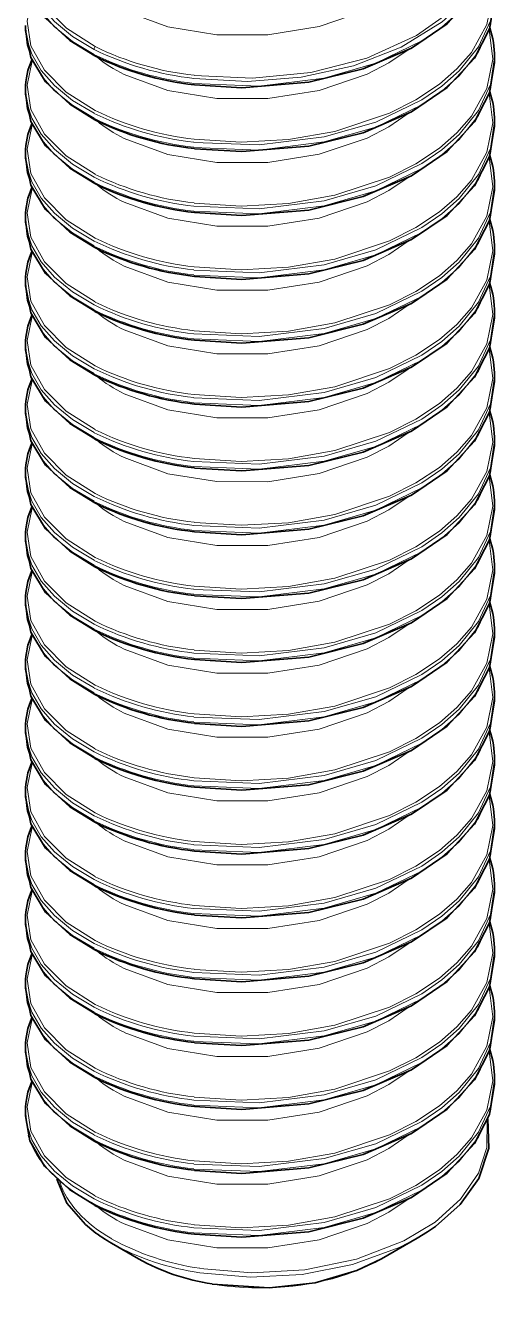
# Model space of a CAD drawing. Extents: x 145 to 857, y 42 to 790.
# Drawn here: x 744.11 to 747.11, y 746.05 to 754.18 of the extents above; entities that cross this region are included whole.
import ezdxf

# ---------------------------------------------------------------- set-up
doc = ezdxf.new("R2010")
doc.units = 0

msp = doc.modelspace()

# ---------------------------------------------------------------- linework, layer by layer
at = {"color": 7, "lineweight": 35, "ltscale": 0.000802612}
for p, q in [((744.1069, 754.1464), (744.1069, 754.1785)), ((747.1069, 753.9423), (747.1069, 753.9744)), ((747.1069, 753.534), (747.1069, 753.5661)), ((747.1069, 753.1257), (747.1069, 753.1578)), ((744.1069, 752.9216), (744.1069, 752.9537)), ((744.1069, 752.5134), (744.1069, 752.5455)), ((744.1069, 752.1051), (744.1069, 752.1372)), ((747.1069, 751.901), (747.1069, 751.9331)), ((744.1069, 750.8804), (744.1069, 750.9125)), ((747.1069, 750.6763), (747.1069, 750.7084)), ((747.1069, 750.268), (747.1069, 750.3001)), ((747.1069, 749.8597), (747.1069, 749.8918)), ((744.1069, 749.6556), (744.1069, 749.6877)), ((744.1069, 749.2474), (744.1069, 749.2795)), ((744.1069, 748.8391), (744.1069, 748.8712)), ((747.1069, 748.635), (747.1069, 748.6671)), ((744.1069, 748.4309), (744.1069, 748.463)), ((744.1069, 748.0226), (744.1069, 748.0547)), ((744.1069, 747.6144), (744.1069, 747.6465)), ((747.1069, 747.4103), (747.1069, 747.4424))]:
    msp.add_line(p, q, dxfattribs=at)
at = {"color": 7, "lineweight": 35, "ltscale": 0.000804138}
for p, q in [((744.1069, 753.7381), (744.1069, 753.7703)), ((744.1069, 753.3298), (744.1069, 753.362)), ((747.1069, 752.7175), (747.1069, 752.7496)), ((747.1069, 752.3092), (747.1069, 752.3414)), ((744.1069, 751.6968), (744.1069, 751.729)), ((747.1069, 751.4927), (747.1069, 751.5249)), ((744.1069, 751.2886), (744.1069, 751.3207)), ((747.1069, 751.0845), (747.1069, 751.1166)), ((744.1069, 750.4721), (744.1069, 750.5043)), ((744.1069, 750.0638), (744.1069, 750.096)), ((747.1069, 749.4515), (747.1069, 749.4836)), ((747.1069, 749.0432), (747.1069, 749.0754)), ((747.1069, 748.2267), (747.1069, 748.2589)), ((747.1069, 747.8185), (747.1069, 747.8506)), ((744.1069, 747.2061), (744.1069, 747.2383))]:
    msp.add_line(p, q, dxfattribs=at)
at = {"color": 7, "lineweight": 35, "ltscale": 0.001939}
msp.add_line((746.6124, 746.4249), (746.6785, 746.4655), dxfattribs=at)
at = {"color": 7, "lineweight": 35, "ltscale": 0.004958}
msp.add_line((744.8298, 746.293), (744.6581, 746.3922), dxfattribs=at)
at = {"color": 7, "lineweight": 35, "ltscale": 0.006595}
msp.add_line((746.384, 746.293), (746.6124, 746.4249), dxfattribs=at)
at = {"color": 7, "lineweight": 13}
for points in [[(745.1865, 753.8591), (745.5583, 753.8411), (745.9322, 753.8777), (746.2891, 753.9691), (746.6078, 754.1136), (746.8091, 754.2557), (746.9645, 754.4229), (747.0632, 754.6091), (747.0967, 754.7886), (747.0734, 754.9689)], [(744.5533, 754.0436), (744.3684, 754.1609), (744.2278, 754.3004), (744.1417, 754.4565), (744.1171, 754.6124), (744.1501, 754.7678)], [(745.1846, 753.8392), (745.5263, 753.8206), (745.871, 753.8478), (746.204, 753.921), (746.5101, 754.0393), (746.7726, 754.2016), (746.8876, 754.3044), (746.9812, 754.4171), (747.0433, 754.5224), (747.085, 754.6323), (747.1069, 754.7908)], [(747.1069, 754.7587), (747.0806, 754.585), (747.0035, 754.4185), (746.8808, 754.2654), (746.7699, 754.1674), (746.6422, 754.0795), (746.3472, 753.937), (746.0167, 753.8416), (745.601, 753.7904), (745.1846, 753.8071)], [(744.5469, 754.025), (744.4085, 754.1078), (744.2917, 754.2029), (744.2073, 754.2991), (744.1473, 754.4023), (744.1171, 754.4937), (744.1069, 754.5867)], [(744.5456, 753.9936), (744.4074, 754.0764), (744.2909, 754.1716), (744.2069, 754.2675), (744.1472, 754.3704), (744.1171, 754.4617), (744.1069, 754.5546)], [(747.0734, 754.5606), (747.0964, 754.3715), (747.0569, 754.1838), (746.9584, 754.0064), (746.8658, 753.9), (746.7538, 753.8027), (746.6031, 753.7026), (746.4344, 753.6176), (746.086, 753.5014), (745.7893, 753.4489), (745.4863, 753.432), (745.1865, 753.4508)], [(744.5533, 753.6354), (744.3683, 753.7528), (744.2277, 753.8925), (744.1416, 754.0487), (744.1171, 754.2048), (744.1505, 754.3602)], [(744.7376, 754.2729), (745.0176, 754.1704), (745.3313, 754.1194), (745.6577, 754.1193), (745.9858, 754.171), (746.2927, 754.2752), (746.4312, 754.3469), (746.5552, 754.4314)], [(747.1069, 754.3826), (747.0806, 754.2089), (747.0035, 754.0424), (746.8808, 753.8892), (746.7699, 753.7912), (746.6422, 753.7033), (746.3472, 753.5609), (746.0167, 753.4655), (745.601, 753.4142), (745.1846, 753.431)], [(747.1069, 754.3505), (747.0806, 754.1768), (747.0035, 754.0103), (746.8808, 753.8571), (746.7699, 753.7591), (746.6422, 753.6712), (746.3472, 753.5287), (746.0167, 753.4333), (745.601, 753.3821), (745.1846, 753.3989)], [(744.5469, 753.6168), (744.4085, 753.6996), (744.2917, 753.7947), (744.2073, 753.8909), (744.1473, 753.994), (744.1171, 754.0854), (744.1069, 754.1785)], [(744.5456, 753.5853), (744.4074, 753.6682), (744.2909, 753.7633), (744.2069, 753.8593), (744.1472, 753.9622), (744.1171, 754.0534), (744.1069, 754.1464)], [(747.0734, 754.1523), (747.0964, 753.9633), (747.0569, 753.7756), (746.9584, 753.5981), (746.8658, 753.4918), (746.7538, 753.3944), (746.6031, 753.2944), (746.4344, 753.2094), (746.086, 753.0931), (745.7893, 753.0406), (745.4863, 753.0238), (745.1865, 753.0426)], [(744.5533, 753.2272), (744.3683, 753.3445), (744.2277, 753.4843), (744.1416, 753.6404), (744.1171, 753.7965), (744.1505, 753.952)], [(744.7376, 753.8646), (745.0176, 753.7622), (745.3313, 753.7112), (745.6577, 753.7111), (745.9858, 753.7627), (746.2927, 753.8669), (746.4312, 753.9387), (746.5552, 754.0231)], [(747.1069, 753.9744), (747.0806, 753.8006), (747.0035, 753.6342), (746.8808, 753.481), (746.7699, 753.3829), (746.6422, 753.295), (746.3472, 753.1526), (746.0167, 753.0572), (745.601, 753.006), (745.1846, 753.0228)], [(747.1069, 753.9423), (747.0806, 753.7685), (747.0035, 753.602), (746.8808, 753.4489), (746.7699, 753.3508), (746.6422, 753.2629), (746.3472, 753.1205), (746.0167, 753.025), (745.601, 752.9739), (745.1846, 752.9906)], [(744.5469, 753.2086), (744.4085, 753.2913), (744.2917, 753.3864), (744.2073, 753.4826), (744.1473, 753.5858), (744.1171, 753.6771), (744.1069, 753.7703)], [(744.5456, 753.1771), (744.4074, 753.2599), (744.2909, 753.3551), (744.2069, 753.451), (744.1472, 753.554), (744.1171, 753.6451), (744.1069, 753.7381)], [(747.0734, 753.7441), (747.0964, 753.5551), (747.0569, 753.3673), (746.9584, 753.1899), (746.8658, 753.0835), (746.7538, 752.9862), (746.6031, 752.8862), (746.4344, 752.8011), (746.086, 752.6849), (745.7893, 752.6324), (745.4863, 752.6155), (745.1865, 752.6343)], [(744.5533, 752.8189), (744.3683, 752.9363), (744.2277, 753.076), (744.1416, 753.2322), (744.1171, 753.3883), (744.1505, 753.5438)], [(744.7376, 753.4564), (745.0176, 753.3539), (745.3313, 753.3029), (745.6577, 753.3029), (745.9858, 753.3545), (746.2927, 753.4587), (746.4312, 753.5305), (746.5552, 753.6149)], [(747.1069, 753.5661), (747.0806, 753.3923), (747.0035, 753.2259), (746.8808, 753.0728), (746.7699, 752.9747), (746.6422, 752.8868), (746.3472, 752.7444), (746.0167, 752.6489), (745.601, 752.5978), (745.1846, 752.6145)], [(747.1069, 753.534), (747.0806, 753.3602), (747.0035, 753.1937), (746.8808, 753.0406), (746.7699, 752.9426), (746.6422, 752.8547), (746.3472, 752.7123), (746.0167, 752.6168), (745.601, 752.5657), (745.1846, 752.5824)], [(744.5469, 752.8003), (744.4085, 752.8831), (744.2917, 752.9781), (744.2073, 753.0743), (744.1473, 753.1776), (744.1171, 753.2689), (744.1069, 753.362)], [(744.5456, 752.7689), (744.4074, 752.8517), (744.2909, 752.9468), (744.2069, 753.0428), (744.1472, 753.1457), (744.1171, 753.2369), (744.1069, 753.3298)], [(747.0734, 753.3359), (747.0964, 753.1468), (747.0569, 752.959), (746.9584, 752.7817), (746.8658, 752.6752), (746.7538, 752.5779), (746.6031, 752.4779), (746.4344, 752.3928), (746.086, 752.2767), (745.7893, 752.2242), (745.4863, 752.2073), (745.1865, 752.2261)], [(744.5533, 752.4106), (744.3683, 752.5281), (744.2277, 752.6677), (744.1416, 752.824), (744.1171, 752.98), (744.1505, 753.1355)], [(744.7376, 753.0482), (745.0176, 752.9457), (745.3313, 752.8947), (745.6577, 752.8946), (745.9858, 752.9462), (746.2927, 753.0504), (746.4312, 753.1222), (746.5552, 753.2067)], [(747.1069, 753.1578), (747.0806, 752.9841), (747.0035, 752.8176), (746.8808, 752.6645), (746.7699, 752.5665), (746.6422, 752.4786), (746.3472, 752.3362), (746.0167, 752.2407), (745.601, 752.1895), (745.1846, 752.2063)], [(747.1069, 753.1257), (747.0806, 752.952), (747.0035, 752.7855), (746.8808, 752.6323), (746.7699, 752.5343), (746.6422, 752.4465), (746.3472, 752.304), (746.0167, 752.2086), (745.601, 752.1574), (745.1846, 752.1741)], [(744.5469, 752.392), (744.4085, 752.4749), (744.2917, 752.5699), (744.2073, 752.6661), (744.1473, 752.7693), (744.1171, 752.8606), (744.1069, 752.9537)], [(744.5456, 752.3606), (744.4074, 752.4435), (744.2909, 752.5386), (744.2069, 752.6345), (744.1472, 752.7374), (744.1171, 752.8286), (744.1069, 752.9216)], [(747.0734, 752.9276), (747.0964, 752.7385), (747.0569, 752.5508), (746.9584, 752.3734), (746.8658, 752.267), (746.7538, 752.1697), (746.6031, 752.0696), (746.4344, 751.9846), (746.086, 751.8684), (745.7893, 751.8159), (745.4863, 751.799), (745.1865, 751.8179)], [(744.7376, 752.6399), (745.0176, 752.5374), (745.3313, 752.4865), (745.6577, 752.4863), (745.9858, 752.538), (746.2927, 752.6422), (746.4312, 752.7139), (746.5552, 752.7984)], [(747.1069, 752.7496), (747.0806, 752.5759), (747.0035, 752.4094), (746.8808, 752.2562), (746.7699, 752.1582), (746.6422, 752.0703), (746.3472, 751.9279), (746.0167, 751.8325), (745.601, 751.7812), (745.1846, 751.798)], [(744.5533, 752.0024), (744.3683, 752.1198), (744.2277, 752.2595), (744.1416, 752.4157), (744.1171, 752.5718), (744.1505, 752.7273)], [(747.1069, 752.7175), (747.0806, 752.5437), (747.0035, 752.3773), (746.8808, 752.2241), (746.7699, 752.1261), (746.6422, 752.0382), (746.3472, 751.8958), (746.0167, 751.8003), (745.601, 751.7491), (745.1846, 751.7659)], [(744.5469, 751.9838), (744.4085, 752.0666), (744.2917, 752.1617), (744.2073, 752.2578), (744.1473, 752.361), (744.1171, 752.4524), (744.1069, 752.5455)], [(744.5456, 751.9523), (744.4074, 752.0352), (744.2909, 752.1303), (744.2069, 752.2263), (744.1472, 752.3292), (744.1171, 752.4204), (744.1069, 752.5134)], [(747.0734, 752.5194), (747.0964, 752.3303), (747.0569, 752.1426), (746.9584, 751.9651), (746.8658, 751.8588), (746.7538, 751.7615), (746.6031, 751.6614), (746.4344, 751.5764), (746.086, 751.4601), (745.7893, 751.4077), (745.4863, 751.3907), (745.1865, 751.4096)], [(744.7376, 752.2317), (745.0176, 752.1292), (745.3313, 752.0782), (745.6577, 752.0781), (745.9858, 752.1298), (746.2927, 752.2339), (746.4312, 752.3057), (746.5552, 752.3901)], [(747.1069, 752.3414), (747.0806, 752.1676), (747.0035, 752.0011), (746.8808, 751.848), (746.7699, 751.75), (746.6422, 751.6621), (746.3472, 751.5197), (746.0167, 751.4242), (745.601, 751.373), (745.1846, 751.3898)], [(744.5533, 751.5941), (744.3683, 751.7115), (744.2277, 751.8512), (744.1416, 752.0074), (744.1171, 752.1636), (744.1505, 752.319)], [(747.1069, 752.3092), (747.0806, 752.1355), (747.0035, 751.969), (746.8808, 751.8159), (746.7699, 751.7178), (746.6422, 751.6299), (746.3472, 751.4875), (746.0167, 751.392), (745.601, 751.3409), (745.1846, 751.3577)], [(744.5469, 751.5756), (744.4085, 751.6583), (744.2917, 751.7534), (744.2073, 751.8496), (744.1473, 751.9528), (744.1171, 752.0441), (744.1069, 752.1372)], [(744.5456, 751.5441), (744.4074, 751.627), (744.2909, 751.722), (744.2069, 751.8181), (744.1472, 751.921), (744.1171, 752.0121), (744.1069, 752.1051)], [(747.0734, 752.1111), (747.0964, 751.9221), (747.0569, 751.7343), (746.9584, 751.5569), (746.8658, 751.4505), (746.7538, 751.3532), (746.6031, 751.2532), (746.4344, 751.1681), (746.086, 751.0519), (745.7893, 750.9994), (745.4863, 750.9825), (745.1865, 751.0013)], [(744.7376, 751.8234), (745.0176, 751.7209), (745.3313, 751.6699), (745.6577, 751.6699), (745.9858, 751.7215), (746.2927, 751.8257), (746.4312, 751.8975), (746.5552, 751.9819)], [(747.1069, 751.9331), (747.0806, 751.7594), (747.0035, 751.5929), (746.8808, 751.4398), (746.7699, 751.3417), (746.6422, 751.2538), (746.3472, 751.1114), (746.0167, 751.0159), (745.601, 750.9648), (745.1846, 750.9815)], [(744.5533, 751.1859), (744.3683, 751.3033), (744.2277, 751.443), (744.1416, 751.5992), (744.1171, 751.7553), (744.1505, 751.9108)], [(747.1069, 751.901), (747.0806, 751.7272), (747.0035, 751.5607), (746.8808, 751.4076), (746.7699, 751.3096), (746.6422, 751.2217), (746.3472, 751.0793), (746.0167, 750.9838), (745.601, 750.9326), (745.1846, 750.9494)], [(744.5469, 751.1673), (744.4085, 751.2501), (744.2917, 751.3452), (744.2073, 751.4413), (744.1473, 751.5446), (744.1171, 751.6359), (744.1069, 751.729)], [(744.5456, 751.1359), (744.4074, 751.2187), (744.2909, 751.3138), (744.2069, 751.4098), (744.1472, 751.5127), (744.1171, 751.6039), (744.1069, 751.6968)], [(747.0734, 751.7029), (747.0964, 751.5138), (747.0569, 751.326), (746.9584, 751.1487), (746.8658, 751.0422), (746.7538, 750.9449), (746.6031, 750.8449), (746.4344, 750.7599), (746.086, 750.6437), (745.7893, 750.5912), (745.4863, 750.5743), (745.1865, 750.5931)], [(744.7376, 751.4152), (745.0176, 751.3127), (745.3313, 751.2617), (745.6577, 751.2616), (745.9858, 751.3132), (746.2927, 751.4175), (746.4312, 751.4892), (746.5552, 751.5737)], [(747.1069, 751.5249), (747.0806, 751.3511), (747.0035, 751.1846), (746.8808, 751.0315), (746.7699, 750.9335), (746.6422, 750.8456), (746.3472, 750.7031), (746.0167, 750.6077), (745.601, 750.5565), (745.1846, 750.5732)], [(744.5533, 750.7776), (744.3683, 750.8951), (744.2277, 751.0347), (744.1416, 751.1909), (744.1171, 751.347), (744.1505, 751.5025)], [(747.1069, 751.4927), (747.0806, 751.319), (747.0035, 751.1525), (746.8808, 750.9994), (746.7699, 750.9014), (746.6422, 750.8135), (746.3472, 750.671), (746.0167, 750.5756), (745.601, 750.5244), (745.1846, 750.5411)], [(744.5469, 750.759), (744.4085, 750.8419), (744.2917, 750.9369), (744.2073, 751.0331), (744.1473, 751.1363), (744.1171, 751.2277), (744.1069, 751.3207)], [(744.5456, 750.7276), (744.4074, 750.8104), (744.2909, 750.9056), (744.2069, 751.0015), (744.1472, 751.1044), (744.1171, 751.1957), (744.1069, 751.2886)], [(747.0734, 751.2946), (747.0964, 751.1055), (747.0569, 750.9178), (746.9584, 750.7404), (746.8658, 750.634), (746.7538, 750.5367), (746.6031, 750.4366), (746.4344, 750.3516), (746.086, 750.2354), (745.7893, 750.1829), (745.4863, 750.166), (745.1865, 750.1848)], [(744.7376, 751.0069), (745.0176, 750.9044), (745.3313, 750.8535), (745.6577, 750.8533), (745.9858, 750.905), (746.2927, 751.0092), (746.4312, 751.0809), (746.5552, 751.1654)], [(747.1069, 751.1166), (747.0806, 750.9429), (747.0035, 750.7764), (746.8808, 750.6232), (746.7699, 750.5252), (746.6422, 750.4374), (746.3472, 750.2949), (746.0167, 750.1995), (745.601, 750.1483), (745.1846, 750.165)], [(744.5533, 750.3694), (744.3683, 750.4868), (744.2277, 750.6265), (744.1416, 750.7827), (744.1171, 750.9388), (744.1505, 751.0942)], [(747.1069, 751.0845), (747.0806, 750.9108), (747.0035, 750.7443), (746.8808, 750.5911), (746.7699, 750.4931), (746.6422, 750.4052), (746.3472, 750.2628), (746.0167, 750.1673), (745.601, 750.1161), (745.1846, 750.1329)], [(744.5469, 750.3508), (744.4085, 750.4336), (744.2917, 750.5287), (744.2073, 750.6249), (744.1473, 750.728), (744.1171, 750.8194), (744.1069, 750.9125)], [(744.5456, 750.3193), (744.4074, 750.4022), (744.2909, 750.4973), (744.2069, 750.5933), (744.1472, 750.6962), (744.1171, 750.7874), (744.1069, 750.8804)], [(747.0734, 750.8864), (747.0964, 750.6973), (747.0569, 750.5096), (746.9584, 750.3322), (746.8658, 750.2258), (746.7538, 750.1284), (746.6031, 750.0284), (746.4344, 749.9434), (746.086, 749.8271), (745.7893, 749.7747), (745.4863, 749.7578), (745.1865, 749.7766)], [(744.7376, 750.5986), (745.0176, 750.4962), (745.3313, 750.4452), (745.6577, 750.4451), (745.9858, 750.4967), (746.2927, 750.601), (746.4312, 750.6727), (746.5552, 750.7571)], [(747.1069, 750.7084), (747.0806, 750.5346), (747.0035, 750.3682), (746.8808, 750.215), (746.7699, 750.1169), (746.6422, 750.0291), (746.3472, 749.8867), (746.0167, 749.7912), (745.601, 749.7401), (745.1846, 749.7568)], [(744.5533, 749.9612), (744.3683, 750.0786), (744.2277, 750.2183), (744.1416, 750.3745), (744.1171, 750.5306), (744.1505, 750.686)], [(747.1069, 750.6763), (747.0806, 750.5025), (747.0035, 750.336), (746.8808, 750.1829), (746.7699, 750.0848), (746.6422, 749.9969), (746.3472, 749.8545), (746.0167, 749.759), (745.601, 749.7079), (745.1846, 749.7246)], [(744.5469, 749.9426), (744.4085, 750.0253), (744.2917, 750.1204), (744.2073, 750.2166), (744.1473, 750.3198), (744.1171, 750.4111), (744.1069, 750.5043)], [(744.5456, 749.9111), (744.4074, 749.994), (744.2909, 750.0891), (744.2069, 750.1851), (744.1472, 750.288), (744.1171, 750.3792), (744.1069, 750.4721)], [(747.0734, 750.4781), (747.0964, 750.2891), (747.0569, 750.1013), (746.9584, 749.924), (746.8658, 749.8175), (746.7538, 749.7202), (746.6031, 749.6202), (746.4344, 749.5351), (746.086, 749.4189), (745.7893, 749.3665), (745.4863, 749.3495), (745.1865, 749.3683)], [(744.7376, 750.1904), (745.0176, 750.088), (745.3313, 750.0369), (745.6577, 750.0369), (745.9858, 750.0885), (746.2927, 750.1927), (746.4312, 750.2645), (746.5552, 750.3489)], [(747.1069, 750.3001), (747.0806, 750.1263), (747.0035, 749.9599), (746.8808, 749.8068), (746.7699, 749.7087), (746.6422, 749.6208), (746.3472, 749.4784), (746.0167, 749.3829), (745.601, 749.3318), (745.1846, 749.3485)], [(744.5533, 749.5529), (744.3683, 749.6703), (744.2277, 749.81), (744.1416, 749.9662), (744.1171, 750.1223), (744.1505, 750.2778)], [(747.1069, 750.268), (747.0806, 750.0942), (747.0035, 749.9277), (746.8808, 749.7746), (746.7699, 749.6766), (746.6422, 749.5887), (746.3472, 749.4463), (746.0167, 749.3508), (745.601, 749.2997), (745.1846, 749.3164)], [(744.5469, 749.5343), (744.4085, 749.6171), (744.2917, 749.7122), (744.2073, 749.8083), (744.1473, 749.9116), (744.1171, 750.0029), (744.1069, 750.096)], [(744.5456, 749.5029), (744.4074, 749.5857), (744.2909, 749.6808), (744.2069, 749.7768), (744.1472, 749.8797), (744.1171, 749.9709), (744.1069, 750.0638)], [(747.0734, 750.0699), (747.0964, 749.8808), (747.0569, 749.6931), (746.9584, 749.5157), (746.8658, 749.4092), (746.7538, 749.312), (746.6031, 749.2119), (746.4344, 749.1268), (746.086, 749.0107), (745.7893, 748.9582), (745.4863, 748.9413), (745.1865, 748.9601)], [(744.7376, 749.7822), (745.0176, 749.6797), (745.3313, 749.6287), (745.6577, 749.6286), (745.9858, 749.6802), (746.2927, 749.7845), (746.4312, 749.8562), (746.5552, 749.9407)], [(747.1069, 749.8918), (747.0806, 749.7181), (747.0035, 749.5516), (746.8808, 749.3985), (746.7699, 749.3005), (746.6422, 749.2126), (746.3472, 749.0702), (746.0167, 748.9747), (745.601, 748.9235), (745.1846, 748.9403)], [(744.5533, 749.1447), (744.3683, 749.2621), (744.2277, 749.4017), (744.1416, 749.558), (744.1171, 749.7141), (744.1505, 749.8695)], [(747.1069, 749.8597), (747.0806, 749.686), (747.0035, 749.5195), (746.8808, 749.3663), (746.7699, 749.2683), (746.6422, 749.1805), (746.3472, 749.038), (746.0167, 748.9426), (745.601, 748.8914), (745.1846, 748.9081)], [(744.5469, 749.1261), (744.4085, 749.2089), (744.2917, 749.304), (744.2073, 749.4001), (744.1473, 749.5033), (744.1171, 749.5947), (744.1069, 749.6877)], [(744.5456, 749.0946), (744.4074, 749.1775), (744.2909, 749.2726), (744.2069, 749.3685), (744.1472, 749.4714), (744.1171, 749.5627), (744.1069, 749.6556)], [(747.0734, 749.6616), (747.0964, 749.4725), (747.0569, 749.2848), (746.9584, 749.1074), (746.8658, 749.001), (746.7538, 748.9037), (746.6031, 748.8037), (746.4344, 748.7186), (746.086, 748.6024), (745.7893, 748.5499), (745.4863, 748.533), (745.1865, 748.5519)], [(744.7376, 749.3739), (745.0176, 749.2714), (745.3313, 749.2205), (745.6577, 749.2203), (745.9858, 749.272), (746.2927, 749.3762), (746.4312, 749.448), (746.5552, 749.5324)], [(747.1069, 749.4836), (747.0806, 749.3099), (747.0035, 749.1434), (746.8808, 748.9902), (746.7699, 748.8922), (746.6422, 748.8043), (746.3472, 748.6619), (746.0167, 748.5665), (745.601, 748.5153), (745.1846, 748.532)], [(744.5533, 748.7365), (744.3683, 748.8538), (744.2277, 748.9935), (744.1416, 749.1497), (744.1171, 749.3058), (744.1505, 749.4613)], [(747.1069, 749.4515), (747.0806, 749.2777), (747.0035, 749.1113), (746.8808, 748.9581), (746.7699, 748.8601), (746.6422, 748.7722), (746.3472, 748.6298), (746.0167, 748.5343), (745.601, 748.4832), (745.1846, 748.4999)], [(744.5469, 748.7178), (744.4085, 748.8006), (744.2917, 748.8957), (744.2073, 748.9919), (744.1473, 749.0951), (744.1171, 749.1864), (744.1069, 749.2795)], [(744.5456, 748.6864), (744.4074, 748.7692), (744.2909, 748.8644), (744.2069, 748.9603), (744.1472, 749.0632), (744.1171, 749.1544), (744.1069, 749.2474)], [(747.0734, 749.2534), (747.0964, 749.0643), (747.0569, 748.8766), (746.9584, 748.6992), (746.8658, 748.5928), (746.7538, 748.4955), (746.6031, 748.3954), (746.4344, 748.3104), (746.086, 748.1942), (745.7893, 748.1417), (745.4863, 748.1248), (745.1865, 748.1436)], [(744.7376, 748.9657), (745.0176, 748.8632), (745.3313, 748.8122), (745.6577, 748.8121), (745.9858, 748.8638), (746.2927, 748.968), (746.4312, 749.0397), (746.5552, 749.1241)], [(747.1069, 749.0754), (747.0806, 748.9016), (747.0035, 748.7351), (746.8808, 748.582), (746.7699, 748.484), (746.6422, 748.3961), (746.3472, 748.2537), (746.0167, 748.1582), (745.601, 748.1071), (745.1846, 748.1238)], [(744.5533, 748.3282), (744.3683, 748.4456), (744.2277, 748.5853), (744.1416, 748.7415), (744.1171, 748.8976), (744.1505, 749.053)], [(747.1069, 749.0432), (747.0806, 748.8695), (747.0035, 748.703), (746.8808, 748.5499), (746.7699, 748.4518), (746.6422, 748.364), (746.3472, 748.2216), (746.0167, 748.1261), (745.601, 748.0749), (745.1846, 748.0917)], [(744.5469, 748.3096), (744.4085, 748.3923), (744.2917, 748.4874), (744.2073, 748.5836), (744.1473, 748.6868), (744.1171, 748.7781), (744.1069, 748.8712)], [(744.5456, 748.2781), (744.4074, 748.361), (744.2909, 748.4561), (744.2069, 748.5521), (744.1472, 748.655), (744.1171, 748.7462), (744.1069, 748.8391)], [(747.0734, 748.8452), (747.0964, 748.6561), (747.0569, 748.4683), (746.9584, 748.291), (746.8658, 748.1845), (746.7538, 748.0872), (746.6031, 747.9872), (746.4344, 747.9021), (746.086, 747.7859), (745.7893, 747.7334), (745.4863, 747.7166), (745.1865, 747.7354)], [(744.7376, 748.5574), (745.0176, 748.455), (745.3313, 748.4039), (745.6577, 748.4039), (745.9858, 748.4555), (746.2927, 748.5597), (746.4312, 748.6315), (746.5552, 748.7159)], [(747.1069, 748.6671), (747.0806, 748.4934), (747.0035, 748.3269), (746.8808, 748.1738), (746.7699, 748.0757), (746.6422, 747.9879), (746.3472, 747.8454), (746.0167, 747.7499), (745.601, 747.6988), (745.1846, 747.7155)], [(744.5533, 747.9199), (744.3683, 748.0374), (744.2277, 748.177), (744.1416, 748.3332), (744.1171, 748.4893), (744.1505, 748.6448)], [(747.1069, 748.635), (747.0806, 748.4612), (747.0035, 748.2947), (746.8808, 748.1416), (746.7699, 748.0436), (746.6422, 747.9557), (746.3472, 747.8133), (746.0167, 747.7178), (745.601, 747.6666), (745.1846, 747.6834)], [(744.5469, 747.9013), (744.4085, 747.9841), (744.2917, 748.0792), (744.2073, 748.1754), (744.1473, 748.2786), (744.1171, 748.3699), (744.1069, 748.463)], [(744.5456, 747.8699), (744.4074, 747.9527), (744.2909, 748.0479), (744.2069, 748.1438), (744.1472, 748.2467), (744.1171, 748.3379), (744.1069, 748.4309)], [(747.0734, 748.4369), (747.0964, 748.2478), (747.0569, 748.0601), (746.9584, 747.8827), (746.8658, 747.7762), (746.7538, 747.679), (746.6031, 747.5789), (746.4344, 747.4939), (746.086, 747.3777), (745.7893, 747.3252), (745.4863, 747.3083), (745.1865, 747.3271)], [(744.7376, 748.1492), (745.0176, 748.0467), (745.3313, 747.9957), (745.6577, 747.9956), (745.9858, 748.0472), (746.2927, 748.1515), (746.4312, 748.2232), (746.5552, 748.3077)], [(747.1069, 748.2589), (747.0806, 748.0851), (747.0035, 747.9186), (746.8808, 747.7655), (746.7699, 747.6675), (746.6422, 747.5796), (746.3472, 747.4371), (746.0167, 747.3417), (745.601, 747.2905), (745.1846, 747.3073)], [(744.5533, 747.5117), (744.3683, 747.6291), (744.2277, 747.7687), (744.1416, 747.9249), (744.1171, 748.0811), (744.1505, 748.2365)], [(747.1069, 748.2267), (747.0806, 748.053), (747.0035, 747.8865), (746.8808, 747.7334), (746.7699, 747.6354), (746.6422, 747.5475), (746.3472, 747.405), (746.0167, 747.3096), (745.601, 747.2584), (745.1846, 747.2751)], [(744.5469, 747.493), (744.4085, 747.5759), (744.2917, 747.6709), (744.2073, 747.7671), (744.1473, 747.8703), (744.1171, 747.9617), (744.1069, 748.0547)], [(744.5456, 747.4616), (744.4074, 747.5444), (744.2909, 747.6396), (744.2069, 747.7355), (744.1472, 747.8384), (744.1171, 747.9297), (744.1069, 748.0226)], [(747.0734, 748.0286), (747.0964, 747.8395), (747.0569, 747.6519), (746.9584, 747.4744), (746.8658, 747.368), (746.7538, 747.2707), (746.6031, 747.1707), (746.4344, 747.0856), (746.086, 746.9694), (745.7893, 746.9169), (745.4863, 746.9), (745.1865, 746.9188)], [(744.7376, 747.7409), (745.0176, 747.6384), (745.3313, 747.5875), (745.6577, 747.5873), (745.9858, 747.639), (746.2927, 747.7432), (746.4312, 747.8149), (746.5552, 747.8994)], [(747.1069, 747.8506), (747.0806, 747.6769), (747.0035, 747.5104), (746.8808, 747.3573), (746.7699, 747.2592), (746.6422, 747.1714), (746.3472, 747.0289), (746.0167, 746.9335), (745.601, 746.8823), (745.1846, 746.899)], [(744.5533, 747.1034), (744.3683, 747.2208), (744.2277, 747.3605), (744.1416, 747.5167), (744.1171, 747.6729), (744.1505, 747.8282)], [(747.1069, 747.8185), (747.0806, 747.6448), (747.0035, 747.4783), (746.8808, 747.3251), (746.7699, 747.2271), (746.6422, 747.1392), (746.3472, 746.9968), (746.0167, 746.9013), (745.601, 746.8502), (745.1846, 746.8669)], [(744.5469, 747.0848), (744.4085, 747.1676), (744.2917, 747.2627), (744.2073, 747.3589), (744.1473, 747.462), (744.1171, 747.5534), (744.1069, 747.6465)], [(744.5456, 747.0533), (744.4074, 747.1362), (744.2909, 747.2313), (744.2069, 747.3273), (744.1472, 747.4302), (744.1171, 747.5214), (744.1069, 747.6144)], [(747.0734, 747.6204), (747.0964, 747.4313), (747.0569, 747.2436), (746.9584, 747.0662), (746.8658, 746.9598), (746.7538, 746.8624), (746.6031, 746.7625), (746.4344, 746.6774), (746.086, 746.5612), (745.7893, 746.5087), (745.4863, 746.4918), (745.1865, 746.5106)], [(744.7376, 747.3327), (745.0176, 747.2302), (745.3313, 747.1792), (745.6577, 747.1791), (745.9858, 747.2307), (746.2927, 747.335), (746.4312, 747.4067), (746.5552, 747.4911)], [(747.1069, 747.4424), (747.0806, 747.2686), (747.0035, 747.1022), (746.8808, 746.949), (746.7699, 746.851), (746.6422, 746.7631), (746.3472, 746.6207), (746.0167, 746.5252), (745.601, 746.4741), (745.1846, 746.4908)], [(744.5533, 746.6952), (744.3683, 746.8126), (744.2277, 746.9523), (744.1416, 747.1085), (744.1171, 747.2646), (744.1505, 747.42)], [(747.1069, 747.4103), (747.0806, 747.2365), (747.0035, 747.07), (746.8808, 746.9169), (746.7699, 746.8188), (746.6422, 746.731), (746.3472, 746.5885), (746.0167, 746.493), (745.601, 746.4419), (745.1846, 746.4586)], [(744.5469, 746.6766), (744.4085, 746.7593), (744.2917, 746.8544), (744.2073, 746.9506), (744.1473, 747.0538), (744.1171, 747.1451), (744.1069, 747.2383)], [(745.2219, 746.2316), (745.5547, 746.2032), (745.8943, 746.2229), (746.2242, 746.2913), (746.5268, 746.408), (746.7269, 746.5283), (746.8895, 746.674), (747.0039, 746.8405), (747.058, 747.0051), (747.0593, 747.1748)], [(744.7376, 746.9244), (745.0176, 746.822), (745.3313, 746.7709), (745.6577, 746.7709), (745.9858, 746.8225), (746.2927, 746.9268), (746.4312, 746.9985), (746.5552, 747.0829)], [(744.7376, 746.5162), (745.0176, 746.4137), (745.3313, 746.3627), (745.6577, 746.3626), (745.9858, 746.4142), (746.2927, 746.5185), (746.4312, 746.5902), (746.5552, 746.6747)], [(745.2217, 746.2035), (745.5458, 746.1752), (745.8765, 746.1926), (746.199, 746.2558), (746.4971, 746.3648), (746.6124, 746.4249)]]:
    msp.add_lwpolyline(points, dxfattribs=at)
at = {"color": 7, "lineweight": 35}
for points in [[(747.1069, 754.7587), (747.0747, 754.5646), (746.9796, 754.3785), (746.804, 754.1891), (746.5754, 754.0341), (746.2665, 753.9006), (745.9182, 753.8148), (745.4899, 753.7797), (745.1878, 753.7983)], [(744.1069, 754.5546), (744.1414, 754.3815), (744.2361, 754.2255), (744.3902, 754.0825), (744.5503, 753.9841)], [(747.1069, 754.3505), (747.0747, 754.1564), (746.9796, 753.9702), (746.804, 753.7809), (746.5754, 753.6258), (746.2665, 753.4924), (745.9182, 753.4065), (745.4899, 753.3715), (745.1878, 753.3901)], [(744.1069, 754.1464), (744.1414, 753.9733), (744.2361, 753.8173), (744.3902, 753.6743), (744.5503, 753.5759)], [(747.1069, 753.9423), (747.0747, 753.7481), (746.9796, 753.562), (746.804, 753.3726), (746.5754, 753.2175), (746.2665, 753.0842), (745.9182, 752.9983), (745.4899, 752.9632), (745.1878, 752.9819)], [(744.1069, 753.7381), (744.1414, 753.565), (744.2361, 753.4091), (744.3902, 753.266), (744.5503, 753.1677)], [(747.1069, 753.534), (747.0747, 753.3398), (746.9796, 753.1537), (746.804, 752.9644), (746.5754, 752.8093), (746.2665, 752.6759), (745.9182, 752.59), (745.4899, 752.5549), (745.1878, 752.5736)], [(744.1069, 753.3298), (744.1414, 753.1567), (744.2361, 753.0008), (744.3902, 752.8578), (744.5503, 752.7594)], [(747.1069, 753.1257), (747.0747, 752.9316), (746.9796, 752.7455), (746.804, 752.5562), (746.5754, 752.4011), (746.2665, 752.2676), (745.9182, 752.1818), (745.4899, 752.1467), (745.1878, 752.1653)], [(744.1069, 752.9216), (744.1414, 752.7485), (744.2361, 752.5925), (744.3902, 752.4495), (744.5503, 752.3511)], [(747.1069, 752.7175), (747.0747, 752.5234), (746.9796, 752.3372), (746.804, 752.1479), (746.5754, 751.9928), (746.2665, 751.8594), (745.9182, 751.7736), (745.4899, 751.7385), (745.1878, 751.7571)], [(744.1069, 752.5134), (744.1414, 752.3402), (744.2361, 752.1843), (744.3902, 752.0413), (744.5503, 751.9429)], [(747.1069, 752.3092), (747.0747, 752.1151), (746.9796, 751.929), (746.804, 751.7396), (746.5754, 751.5846), (746.2665, 751.4512), (745.9182, 751.3653), (745.4899, 751.3302), (745.1878, 751.3489)], [(744.1069, 752.1051), (744.1414, 751.932), (744.2361, 751.7761), (744.3902, 751.6331), (744.5503, 751.5347)], [(747.1069, 751.901), (747.0747, 751.7069), (746.9796, 751.5208), (746.804, 751.3314), (746.5754, 751.1763), (746.2665, 751.0429), (745.9182, 750.957), (745.4899, 750.922), (745.1878, 750.9406)], [(744.1069, 751.6968), (744.1414, 751.5237), (744.2361, 751.3678), (744.3902, 751.2248), (744.5503, 751.1264)], [(747.1069, 751.4927), (747.0747, 751.2986), (746.9796, 751.1125), (746.804, 750.9231), (746.5754, 750.7681), (746.2665, 750.6346), (745.9182, 750.5488), (745.4899, 750.5137), (745.1878, 750.5323)], [(744.1069, 751.2886), (744.1414, 751.1155), (744.2361, 750.9595), (744.3902, 750.8165), (744.5503, 750.7181)], [(747.1069, 751.0845), (747.0747, 750.8904), (746.9796, 750.7042), (746.804, 750.5149), (746.5754, 750.3598), (746.2665, 750.2264), (745.9182, 750.1405), (745.4899, 750.1055), (745.1878, 750.1241)], [(744.1069, 750.8804), (744.1414, 750.7073), (744.2361, 750.5513), (744.3902, 750.4083), (744.5503, 750.3099)], [(747.1069, 750.6763), (747.0747, 750.4821), (746.9796, 750.296), (746.804, 750.1066), (746.5754, 749.9515), (746.2665, 749.8182), (745.9182, 749.7323), (745.4899, 749.6973), (745.1878, 749.7159)], [(744.1069, 750.4721), (744.1414, 750.299), (744.2361, 750.1431), (744.3902, 750), (744.5503, 749.9017)], [(747.1069, 750.268), (747.0747, 750.0739), (746.9796, 749.8877), (746.804, 749.6984), (746.5754, 749.5433), (746.2665, 749.4099), (745.9182, 749.324), (745.4899, 749.289), (745.1878, 749.3076)], [(744.1069, 750.0638), (744.1414, 749.8907), (744.2361, 749.7348), (744.3902, 749.5918), (744.5503, 749.4934)], [(747.1069, 749.8597), (747.0747, 749.6656), (746.9796, 749.4795), (746.804, 749.2902), (746.5754, 749.1351), (746.2665, 749.0017), (745.9182, 748.9158), (745.4899, 748.8807), (745.1878, 748.8994)], [(744.1069, 749.6556), (744.1414, 749.4825), (744.2361, 749.3265), (744.3902, 749.1835), (744.5503, 749.0851)], [(747.1069, 749.4515), (747.0747, 749.2574), (746.9796, 749.0712), (746.804, 748.8819), (746.5754, 748.7268), (746.2665, 748.5934), (745.9182, 748.5076), (745.4899, 748.4725), (745.1878, 748.4911)], [(744.1069, 749.2474), (744.1414, 749.0743), (744.2361, 748.9183), (744.3902, 748.7753), (744.5503, 748.6769)], [(747.1069, 749.0432), (747.0747, 748.8491), (746.9796, 748.663), (746.804, 748.4736), (746.5754, 748.3186), (746.2665, 748.1852), (745.9182, 748.0993), (745.4899, 748.0642), (745.1878, 748.0829)], [(744.1069, 748.8391), (744.1414, 748.666), (744.2361, 748.5101), (744.3902, 748.3671), (744.5503, 748.2687)], [(747.1069, 748.635), (747.0747, 748.4409), (746.9796, 748.2548), (746.804, 748.0654), (746.5754, 747.9103), (746.2665, 747.7769), (745.9182, 747.691), (745.4899, 747.656), (745.1878, 747.6746)], [(744.1069, 748.4309), (744.1414, 748.2578), (744.2361, 748.1018), (744.3902, 747.9588), (744.5503, 747.8604)], [(747.1069, 748.2267), (747.0747, 748.0327), (746.9796, 747.8465), (746.804, 747.6571), (746.5754, 747.5021), (746.2665, 747.3687), (745.9182, 747.2828), (745.4899, 747.2477), (745.1878, 747.2664)], [(744.1069, 748.0226), (744.1414, 747.8495), (744.2361, 747.6936), (744.3902, 747.5505), (744.5503, 747.4521)], [(747.1069, 747.8185), (747.0747, 747.6244), (746.9796, 747.4382), (746.804, 747.2489), (746.5754, 747.0939), (746.2665, 746.9604), (745.9182, 746.8746), (745.4899, 746.8395), (745.1878, 746.8582)], [(744.1069, 747.6144), (744.1414, 747.4413), (744.2361, 747.2853), (744.3902, 747.1423), (744.5503, 747.0439)], [(747.1069, 747.4103), (747.0747, 747.2161), (746.9796, 747.03), (746.804, 746.8406), (746.5754, 746.6856), (746.2665, 746.5522), (745.9182, 746.4663), (745.4899, 746.4313), (745.1878, 746.4499)], [(744.1069, 747.2061), (744.1359, 747.0471), (744.2296, 746.8851), (744.3882, 746.7355), (744.5503, 746.6357)], [(747.0647, 747.1884), (747.0698, 747.0013), (747.0057, 746.8063), (746.8876, 746.6403), (746.729, 746.5003), (746.6785, 746.4655)], [(744.3069, 746.8026), (744.3719, 746.6497), (744.4913, 746.5115), (744.5438, 746.4681)], [(745.3, 746.1315), (745.668, 746.1071), (745.9595, 746.1399), (746.2272, 746.2177), (746.384, 746.293)]]:
    msp.add_lwpolyline(points, dxfattribs=at)
for centre, radius, start, end in [((746.499, 753.973), 0.6079, 0.12424, 18.15022), ((744.5712, 753.7678), 0.4644, 155.80319, 179.69496), ((745.3933, 755.707), 1.9189, 243.92651, 263.85408), ((746.499, 753.5648), 0.6079, 0.12424, 18.15022), ((744.5712, 753.3595), 0.4644, 155.80319, 179.69496), ((745.3933, 755.2987), 1.9189, 243.92651, 263.85407), ((746.499, 753.1566), 0.6079, 0.12424, 18.15022), ((744.5712, 752.9513), 0.4644, 155.80319, 179.69496), ((745.3933, 754.8905), 1.9189, 243.92651, 263.85408), ((746.499, 752.7483), 0.6079, 0.12424, 18.15022), ((744.5712, 752.543), 0.4644, 155.80319, 179.69496), ((745.3933, 754.4822), 1.9189, 243.92651, 263.85408), ((746.499, 752.34), 0.6079, 0.12424, 18.15022), ((744.5712, 752.1348), 0.4644, 155.80319, 179.69496), ((745.3933, 754.074), 1.9189, 243.92651, 263.85407), ((746.499, 751.9318), 0.6079, 0.12424, 18.15022), ((744.5712, 751.7265), 0.4644, 155.80319, 179.69496), ((745.3933, 753.6658), 1.9189, 243.92651, 263.85407), ((746.499, 751.5236), 0.6079, 0.12424, 18.15022), ((744.5712, 751.3182), 0.4644, 155.80319, 179.69496), ((745.3933, 753.2575), 1.9189, 243.92651, 263.85407), ((746.499, 751.1153), 0.6079, 0.12424, 18.15022), ((745.3933, 752.8492), 1.9189, 243.92651, 263.85407), ((744.5712, 750.91), 0.4644, 155.80319, 179.69496), ((746.499, 750.707), 0.6079, 0.12424, 18.15022), ((745.3933, 752.441), 1.9189, 243.92651, 263.85408), ((744.5712, 750.5018), 0.4644, 155.80319, 179.69496), ((746.499, 750.2988), 0.6079, 0.12424, 18.15022), ((745.3933, 752.0327), 1.9189, 243.92651, 263.85408), ((744.5712, 750.0935), 0.4644, 155.80319, 179.69496), ((746.499, 749.8906), 0.6079, 0.12424, 18.15022), ((745.3933, 751.6245), 1.9189, 243.92651, 263.85408), ((744.5712, 749.6853), 0.4644, 155.80319, 179.69496), ((746.499, 749.4823), 0.6079, 0.12424, 18.15022), ((745.3933, 751.2162), 1.9189, 243.92651, 263.85407), ((744.5712, 749.277), 0.4644, 155.80319, 179.69496), ((746.499, 749.074), 0.6079, 0.12424, 18.15022), ((745.3933, 750.808), 1.9189, 243.92651, 263.85408), ((744.5712, 748.8688), 0.4644, 155.80319, 179.69496), ((746.499, 748.6658), 0.6079, 0.12424, 18.15022), ((745.3933, 750.3998), 1.9189, 243.92651, 263.85408), ((744.5712, 748.4605), 0.4644, 155.80319, 179.69496), ((746.499, 748.2576), 0.6079, 0.12424, 18.15022), ((745.3933, 749.9915), 1.9189, 243.92651, 263.85408), ((744.5712, 748.0522), 0.4644, 155.80319, 179.69496), ((746.499, 747.8493), 0.6079, 0.12424, 18.15022), ((745.3933, 749.5833), 1.9189, 243.92651, 263.85408), ((744.5712, 747.644), 0.4644, 155.80319, 179.69496), ((746.499, 747.441), 0.6079, 0.12424, 18.15022), ((745.3933, 749.175), 1.9189, 243.92651, 263.85407), ((744.5712, 747.2358), 0.4644, 155.80319, 179.69496), ((745.3933, 748.7668), 1.9189, 243.92651, 263.85407), ((745.3933, 748.3585), 1.9189, 243.92651, 263.85408), ((745.1769, 747.2982), 1.044, 232.66737, 240.20246), ((745.5173, 747.5376), 1.4223, 241.08363, 261.21343)]:
    msp.add_arc(centre, radius, start, end, dxfattribs=at)
at = {"color": 7, "lineweight": 13}
for centre, radius, start, end in [((744.577, 754.025), 0.0301, 141.63778, 179.81149), ((745.3927, 755.7612), 1.9125, 243.9557, 263.81387), ((745.3918, 755.7219), 1.9252, 243.91158, 263.82262), ((745.3922, 755.7555), 1.9267, 243.9657, 263.81672), ((745.1444, 754.6914), 0.9213, 230.65605, 243.80326), ((745.3927, 755.353), 1.9125, 243.95574, 263.81385), ((745.3918, 755.3137), 1.9252, 243.91158, 263.82262), ((745.3922, 755.3473), 1.9267, 243.96575, 263.81671), ((745.1444, 754.2832), 0.9213, 230.65605, 243.80326), ((745.3927, 754.9448), 1.9125, 243.95574, 263.81385), ((745.3918, 754.9054), 1.9252, 243.91158, 263.82262), ((745.3927, 754.9377), 1.9256, 243.93662, 263.79879), ((745.1444, 753.8749), 0.9213, 230.65605, 243.80326), ((745.3927, 754.5365), 1.9125, 243.95574, 263.81385), ((745.3918, 754.4972), 1.9252, 243.91158, 263.82262), ((745.3922, 754.5308), 1.9267, 243.96575, 263.81671), ((745.1444, 753.4667), 0.9213, 230.65605, 243.80326), ((745.3927, 754.1282), 1.9125, 243.95574, 263.81385), ((745.3918, 754.0889), 1.9252, 243.91158, 263.82262), ((745.3922, 754.1226), 1.9267, 243.96575, 263.81671), ((745.1444, 753.0584), 0.9213, 230.65605, 243.80326), ((745.3927, 753.72), 1.9125, 243.95574, 263.81385), ((745.3918, 753.6807), 1.9252, 243.91158, 263.82262), ((745.3923, 753.7141), 1.9265, 243.96044, 263.81351), ((745.1444, 752.6501), 0.9213, 230.65605, 243.80326), ((745.3927, 753.3118), 1.9125, 243.95574, 263.81385), ((745.3918, 753.2725), 1.9252, 243.91158, 263.82262), ((745.3922, 753.306), 1.9267, 243.96575, 263.81671), ((745.1444, 752.2419), 0.9213, 230.65605, 243.80326), ((745.3927, 752.9035), 1.9125, 243.95574, 263.81385), ((745.3918, 752.8642), 1.9252, 243.91158, 263.82262), ((745.3927, 752.8965), 1.9256, 243.93662, 263.79879), ((745.1444, 751.8337), 0.9213, 230.65605, 243.80326), ((745.3927, 752.4952), 1.9125, 243.95574, 263.81385), ((745.3918, 752.4559), 1.9252, 243.91158, 263.82262), ((745.3927, 752.4883), 1.9256, 243.93662, 263.79879), ((745.1444, 751.4254), 0.9213, 230.65605, 243.80326), ((745.3918, 752.0477), 1.9252, 243.91158, 263.82262), ((745.3922, 752.0813), 1.9267, 243.96575, 263.8167), ((745.3927, 752.087), 1.9125, 243.95574, 263.81385), ((745.1444, 751.0172), 0.9213, 230.65605, 243.80326), ((745.3918, 751.6394), 1.9252, 243.91158, 263.82262), ((745.3922, 751.673), 1.9267, 243.96575, 263.8167), ((745.3927, 751.6788), 1.9125, 243.95574, 263.81385), ((745.1444, 750.6089), 0.9213, 230.65605, 243.80326), ((745.3918, 751.2312), 1.9252, 243.91158, 263.82262), ((745.3923, 751.2646), 1.9265, 243.96044, 263.81351), ((745.3927, 751.2705), 1.9125, 243.95574, 263.81385), ((745.1444, 750.2007), 0.9213, 230.65605, 243.80326), ((745.3918, 750.8229), 1.9252, 243.91158, 263.82262), ((745.3923, 750.8563), 1.9265, 243.96044, 263.81351), ((745.3927, 750.8622), 1.9125, 243.95574, 263.81385), ((745.1444, 749.7924), 0.9213, 230.65605, 243.80326), ((745.3918, 750.4147), 1.9252, 243.91158, 263.82262), ((745.3922, 750.4483), 1.9267, 243.96575, 263.81671), ((745.3927, 750.454), 1.9125, 243.95574, 263.81385), ((745.1444, 749.3842), 0.9213, 230.65605, 243.80326), ((745.3918, 750.0065), 1.9252, 243.91158, 263.82262), ((745.3927, 750.0388), 1.9256, 243.93662, 263.79879), ((745.3927, 750.0458), 1.9125, 243.95574, 263.81385), ((745.1444, 748.976), 0.9213, 230.65605, 243.80326), ((745.3918, 749.5982), 1.9252, 243.91158, 263.82262), ((745.3927, 749.6306), 1.9256, 243.93662, 263.79879), ((745.3927, 749.6375), 1.9125, 243.95574, 263.81385), ((745.1444, 748.5677), 0.9213, 230.65605, 243.80326), ((745.3918, 749.1899), 1.9252, 243.91158, 263.82262), ((745.3922, 749.2236), 1.9267, 243.96575, 263.81671), ((745.3927, 749.2292), 1.9125, 243.95574, 263.81385), ((745.1444, 748.1594), 0.9213, 230.65605, 243.80326), ((745.3918, 748.7817), 1.9252, 243.91158, 263.82262), ((745.3927, 748.814), 1.9256, 243.93662, 263.79879), ((745.3927, 748.821), 1.9125, 243.95574, 263.81385), ((745.1444, 747.7512), 0.9213, 230.65605, 243.80326), ((745.3918, 748.3734), 1.9252, 243.91158, 263.82262), ((745.3922, 748.407), 1.9267, 243.96575, 263.81671), ((745.3927, 748.4128), 1.9125, 243.95574, 263.81385), ((745.1444, 747.343), 0.9213, 230.65649, 243.80324), ((745.4586, 747.8615), 1.6741, 241.41667, 261.86946), ((745.4585, 747.8828), 1.6672, 241.3801, 261.84714)]:
    msp.add_arc(centre, radius, start, end, dxfattribs=at)
for centre, major_axis, ratio, start_param, end_param in [((745.4864, 747.2109), (1.3795, 0.0066), 0.557706, 3.30242, 3.959259), ((745.557, 746.9027), (1.2502, -0.0061), 0.557584, 3.319261, 3.915265), ((745.6069, 746.7418), (1.0992, 0), 0.57735, 3.927193, 5.497555)]:
    msp.add_ellipse(centre, major_axis=major_axis, ratio=ratio, start_param=start_param, end_param=end_param, dxfattribs=at)

doc.saveas('drawing.dxf')
